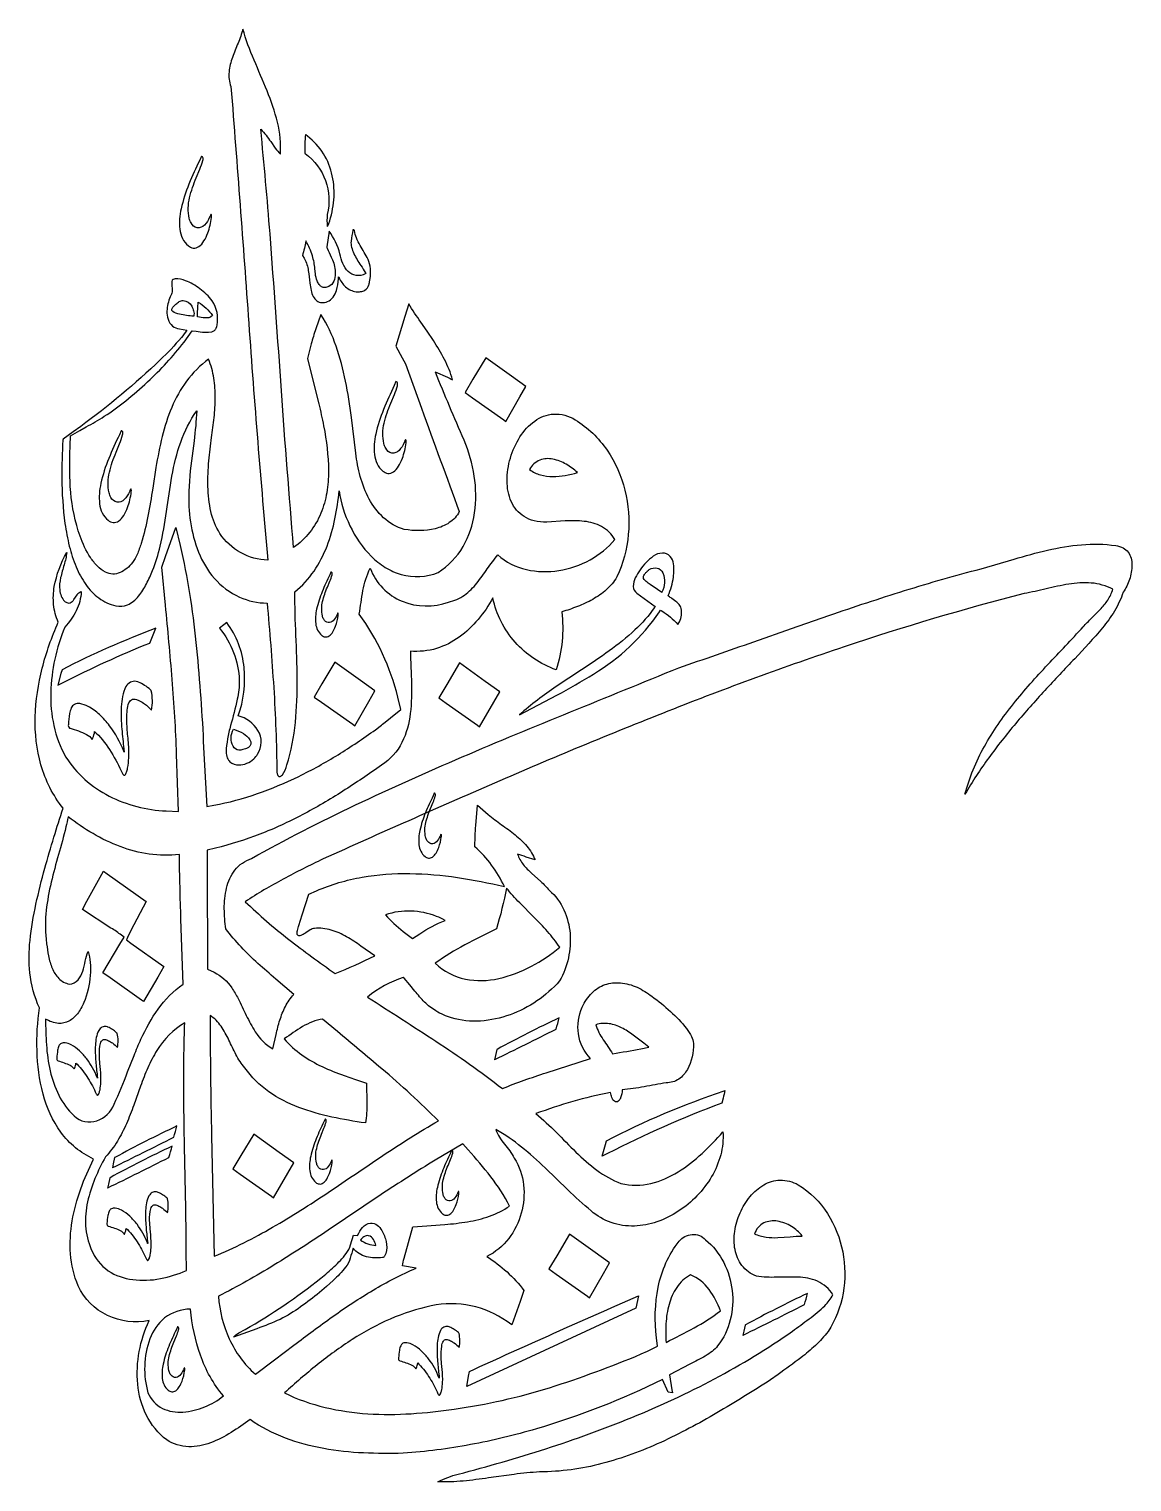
# Model space of a CAD drawing. Extents: x 0.8 to 34, y 0.5 to 27.3.
# Drawn here: x 16.13 to 34.04, y 2.18 to 25.78 of the extents above; entities that cross this region are included whole.
import ezdxf

# ---------------------------------------------------------------- set-up
doc = ezdxf.new("R2010")
doc.units = 0
doc.header["$LTSCALE"] = 100
doc.layers.add('LAYER_1', color=1, linetype='CONTINUOUS')

msp = doc.modelspace()

# ---------------------------------------------------------------- linework, layer by layer
at = {"layer": 'LAYER_1', "color": 7}
for points in [[(16.798262, 19.171233), (16.94962, 19.255782), (17.055377, 19.3146, 0.013282), (17.348041, 19.486505, 0.027913), (17.696945, 19.737392, 0.019766), (18.051764, 20.045841, 0.041367), (18.643745, 20.692358), (18.77351, 20.874127), (18.840886, 20.867968), (18.908123, 20.859463, 0.045721), (19.043129, 20.85245), (19.093473, 20.859579, 0.118089), (19.138905, 20.881017, 0.116057), (19.166267, 20.920615, 0.049381), (19.179577, 20.967356, 0.197686), (19.102102, 21.360686, 0.076286), (18.89917, 21.556364, 0.076273), (18.667073, 21.68918, 0.10576), (18.502318, 21.718932, 0.123142), (18.466926, 21.707865, 0.216049), (18.44623, 21.678315, 0.078505), (18.447431, 21.594498, -0.049666), (18.453421, 21.510458, -0.068909), (18.440236, 21.467754), (18.420997, 21.427095, 0.096594), (18.365483, 21.195185, 0.085213), (18.383925, 21.062171, 0.142227), (18.456888, 20.951411, 0.105567), (18.569814, 20.906359), (18.690707, 20.88349, -0.031183), (18.601042, 20.766222, -0.025621), (18.256154, 20.401696, -0.033521), (16.96602, 19.323486), (16.841288, 19.23423), (16.678191, 19.115982), (16.677253, 19.101703, 0.018621), (16.659119, 18.484171, 0.032441), (16.710565, 17.744753, 0.026164), (16.780979, 17.379015, 0.037729), (16.891108, 17.04242, 0.055641), (17.048391, 16.754838, 0.079428), (17.260268, 16.536142, 0.105778), (17.536634, 16.410319, 0.152239), (17.723597, 16.423819, 0.130291), (17.906397, 16.567902, 0.047552), (18.033168, 16.764042, 0.02869), (18.133343, 16.984953, 0.03314), (18.255532, 17.376536, 0.021879), (18.359118, 17.942719, -0.008568), (18.447947, 18.512938, -0.039906), (18.589298, 19.06455, -0.070017), (18.850449, 19.57491, -0.019473), (18.805764, 19.088717), (18.78478, 18.925565, 0.023945), (18.721307, 18.271881, 0.04492), (18.748819, 17.770782, 0.059402), (18.879393, 17.279641, 0.084123), (19.136568, 16.854623, 0.107073), (19.543883, 16.551894, 0.108974), (19.993574, 16.454115, -0.006286), (20.099903, 15.082917, -0.013516), (20.152107, 13.70488, 0.082535), (20.168191, 13.655627, 0.084889), (20.178449, 13.642861, 0.121788), (20.189826, 13.636981, 0.19856), (20.214863, 13.64281, 0.078284), (20.241154, 13.666982, 0.107351), (20.315898, 13.824443, 0.047724), (20.452352, 14.516319, 0.028089), (20.482375, 15.220811, 0.008423), (20.460968, 15.929889, -0.010934), (20.44313, 16.635524, 0.073137), (20.75492, 16.974181, 0.057574), (20.966045, 17.378567, 0.04149), (21.095314, 17.821625, 0.028735), (21.161534, 18.276296, 0.074318), (21.338616, 17.709467, 0.084568), (21.684489, 17.213706, 0.056962), (21.911974, 17.032729, 0.070454), (22.171157, 16.917821, 0.161589), (22.770625, 16.950621, 0.119429), (23.175798, 17.371894, 0.096516), (23.361793, 17.917622, 0.073306), (23.357439, 18.517176, 0.064267), (23.191564, 19.099924, -0.006432), (22.726085, 20.203051), (22.724131, 20.211049), (22.92289, 20.122237, -0.021322), (23.005131, 20.080541, 0.048685), (22.874022, 20.409556, 0.02719), (22.692666, 20.718499), (22.59202, 20.868267), (22.489462, 21.016404, -0.013141), (22.292809, 21.312305), (22.231237, 21.109649), (22.083617, 20.628116), (22.187999, 20.434429), (22.240792, 20.336468), (22.500852, 19.617683, 0.001723), (23.11413, 17.940897, -0.128507), (22.952212, 17.759461, -0.088404), (22.723698, 17.661482, -0.100618), (22.220259, 17.650719, -0.113313), (21.883061, 17.840368, -0.085367), (21.650376, 18.143066, -0.056773), (21.506415, 18.509148, -0.040052), (21.435388, 18.888947), (21.361536, 19.469914, 0.016776), (21.266478, 20.058047, 0.035107), (21.11399, 20.624414, 0.056411), (20.867849, 21.140087), (20.785102, 20.904544, 0.021723), (20.709907, 20.664412), (20.647978, 20.422654), (20.747332, 20.029195), (20.831809, 19.689589, -0.010943), (20.910226, 19.331438, -0.047974), (20.989633, 18.599616, -0.041614), (20.960998, 18.246002, -0.055934), (20.867054, 17.913956, -0.140705), (20.423994, 17.354685, -0.004065), (20.226086, 19.902052, 0.001741), (20.039986, 22.450721, 0.005032), (19.88966, 24.1474, -0.050988), (20.051257, 23.946581), (20.126345, 23.841552, 0.034413), (20.210526, 23.743718, 0.075452), (20.161421, 24.262822, 0.037513), (19.99309, 24.770508, 0.003315), (19.780503, 25.272681, -0.030534), (19.598634, 25.775245, -0.037491), (19.521133, 25.545259, 0.011117), (19.429987, 25.314292, 0.062493), (19.374851, 25.080818, 0.113818), (19.40538, 24.84331, -0.002065), (19.694756, 20.996755, 0.004798), (20.005043, 17.153002, -0.127385), (19.562432, 17.273075, -0.11879), (19.225896, 17.584368, -0.088621), (19.080585, 17.938969, -0.050472), (19.032605, 18.348475, -0.027774), (19.047588, 18.765344, -0.01234), (19.091166, 19.142032, 0.008086), (19.131806, 19.466724, 0.024556), (19.15101, 19.78833, 0.04195), (19.127761, 20.104879, 0.057088), (19.041045, 20.4144, 0.074099), (18.684306, 20.05665, 0.059548), (18.444607, 19.630636, 0.038624), (18.289738, 19.156786, 0.019166), (18.187493, 18.655523), (18.134886, 18.317456, -0.010036), (18.056416, 17.865457, -0.026068), (17.948289, 17.422728, -0.029116), (17.881919, 17.24334, -0.059745), (17.806713, 17.112472, -0.125161), (17.604719, 16.94804, -0.233985), (17.368686, 16.956323, -0.072208), (17.236423, 17.054942, -0.051213), (17.124201, 17.192405, -0.061091), (16.955034, 17.542349, -0.060887), (16.803887, 18.251717, -0.019201), (16.788239, 18.634506, -0.008635), (16.793752, 19.012846), (16.798262, 19.171233)], [(20.605488, 23.75925), (20.61132, 23.754381, -0.303494), (20.969851, 22.76332, 0.052735), (20.969778, 22.566815, 0.043359), (20.995236, 22.616182, 0.061402), (21.076143, 23.001623, 0.073647), (21.052145, 23.391208, 0.181611), (20.6472, 24.035403), (20.619841, 24.056131), (20.61558, 24.060302, 0.035184), (20.605488, 23.75925)], [(18.596626, 22.856266, 0.081776), (18.575603, 22.524906, 0.081208), (18.618588, 22.375102, 0.112654), (18.714039, 22.255146, 0.139792), (18.792989, 22.21951, 0.17883), (18.88436, 22.243192, 0.108088), (18.96679, 22.333469, 0.049968), (19.029146, 22.464115, 0.060868), (19.089798, 22.716169), (19.090833, 22.739469, 0.042763), (19.089406, 22.754481, 0.045822), (19.087699, 22.760589, 0.116534), (19.085246, 22.764461, 0.285188), (19.081985, 22.76512, 0.09201), (19.080032, 22.763939, 0.052499), (19.077853, 22.761588, 0.069925), (19.066729, 22.738039), (19.059338, 22.719284, -0.090795), (18.975708, 22.592415, -0.243805), (18.858127, 22.548447, -0.230175), (18.757944, 22.626569, -0.066684), (18.728548, 22.703384, -0.116224), (18.733863, 23.036182, -0.043112), (18.842426, 23.35946), (18.899616, 23.499316, 0.031895), (18.949513, 23.641716, 0.063434), (18.952706, 23.676859, 0.176073), (18.944085, 23.700894, 0.211657), (18.925325, 23.709123), (18.898373, 23.645951, 0.019199), (18.72419, 23.258722, 0.042506), (18.596626, 22.856266)], [(20.998633, 22.494237), (20.960903, 22.239048), (20.96066, 22.237698, 0.040729), (20.966999, 22.218069, 0.011504), (21.035753, 22.072398), (21.056462, 22.026497, -0.110014), (21.09854, 21.803374, -0.096119), (21.074558, 21.680238, -0.191461), (20.99348, 21.593826, -0.101641), (20.929308, 21.577804, -0.136391), (20.878327, 21.590587, -0.104902), (20.83836, 21.627583, -0.05868), (20.807228, 21.684199, -0.061742), (20.776449, 21.800797), (20.768152, 21.881669, 0.061305), (20.728961, 22.091304, 0.067321), (20.61992, 22.333477, -0.052425), (20.56614, 22.098879), (20.595229, 22.052866), (20.60035, 22.044138, -0.085225), (20.661529, 21.85171, -0.006132), (20.686779, 21.650719, 0.018626), (20.70707, 21.531516, 0.07219), (20.743107, 21.431359, 0.107426), (20.800802, 21.362694, 0.139766), (20.878293, 21.332848, 0.119903), (20.973713, 21.349145, 0.141824), (21.065776, 21.423096, 0.079961), (21.118051, 21.530457, 0.05965), (21.150149, 21.718707), (21.152468, 21.75213, -0.07962), (21.161286, 21.740865, 0.111769), (21.268571, 21.589092, 0.155257), (21.438612, 21.509657, 0.061002), (21.511079, 21.51106, 0.097364), (21.581797, 21.533595, 0.184237), (21.645244, 21.619016, 0.037725), (21.658022, 21.672445), (21.66574, 21.725762, 0.055945), (21.671614, 21.883067, 0.088415), (21.632034, 22.034831, 0.01641), (21.504277, 22.261848, -0.02888), (21.443599, 22.383182, -0.066713), (21.40961, 22.501507, 0.211445), (21.403157, 22.513544, 0.219848), (21.387336, 22.515525), (21.38646, 22.511556, 0.024303), (21.356296, 22.332346), (21.355964, 22.329426, 0.086394), (21.364565, 22.233803, 0.04603), (21.401609, 22.1308, 0.039201), (21.514192, 21.93537, -0.031247), (21.588507, 21.818938), (21.594619, 21.804762), (21.585767, 21.800034, -0.159368), (21.440437, 21.773771, -0.158805), (21.309429, 21.837913, -0.109737), (21.222294, 21.970224, -0.028232), (21.1762, 22.124004, 0.09242), (20.999107, 22.495245), (20.998633, 22.494237)], [(18.512863, 21.309895, -0.050853), (18.566929, 21.348342, -0.120774), (18.629947, 21.366473, -0.272489), (18.768227, 21.276027, -0.039219), (18.799581, 21.196817, -0.141682), (18.80129, 21.113143, -0.034255), (18.570414, 21.143105, -0.115682), (18.459848, 21.189723, -0.087581), (18.446627, 21.204942, -0.230134), (18.444517, 21.224108, -0.090999), (18.473362, 21.270944, -0.030398), (18.512863, 21.309895)], [(18.861018, 21.101772, -0.018992), (18.875387, 21.342739, -0.08706), (19.108579, 21.122517), (19.080693, 21.100256, -0.12582), (19.048106, 21.086827, -0.069767), (18.954076, 21.086134), (18.861018, 21.101772)], [(21.75724, 19.197204, 0.081776), (21.736217, 18.865844, 0.081208), (21.779202, 18.716039, 0.112654), (21.874653, 18.596084, 0.139792), (21.953603, 18.560448, 0.17883), (22.044975, 18.58413, 0.108088), (22.127405, 18.674407, 0.049968), (22.189761, 18.805053, 0.060868), (22.250413, 19.057107), (22.251447, 19.080407, 0.042763), (22.250021, 19.095419, 0.045822), (22.248313, 19.101526, 0.116534), (22.245861, 19.105399, 0.285188), (22.242599, 19.106057, 0.09201), (22.240646, 19.104876, 0.052499), (22.238468, 19.102525, 0.069925), (22.227343, 19.078976), (22.219952, 19.060222, -0.090795), (22.136322, 18.933352, -0.243805), (22.018742, 18.889385, -0.230175), (21.918559, 18.967506, -0.066684), (21.889162, 19.044322, -0.116224), (21.894477, 19.377119, -0.043112), (22.00304, 19.700398), (22.06023, 19.840254, 0.031895), (22.110128, 19.982653, 0.063434), (22.11332, 20.017797, 0.176073), (22.104699, 20.041832, 0.211657), (22.085939, 20.05006), (22.058988, 19.986888, 0.019199), (21.884805, 19.59966, 0.042506), (21.75724, 19.197204)], [(24.534068, 17.766418, -0.065378), (24.32944, 17.78949, -0.077131), (24.16688, 17.858052, -0.150652), (23.958593, 18.101911, -0.102487), (23.890469, 18.438528, -0.073867), (23.943774, 18.808437, -0.07159), (24.099771, 19.15217, -0.094537), (24.339723, 19.41026, -0.14087), (24.644895, 19.523242, -0.150185), (24.996549, 19.431647, -0.104741), (25.51388, 18.936029, -0.089706), (25.803765, 18.284706, -0.083007), (25.859331, 17.568349, -0.089016), (25.673705, 16.877629, -0.074092), (25.501455, 16.67048, -0.054501), (25.281492, 16.513787, -0.036072), (25.033729, 16.397416, -0.021448), (24.778077, 16.311232), (24.778077, 16.311232, -0.109346), (24.687975, 15.36859), (24.687975, 15.36859, -0.125665), (24.020435, 15.81859, -0.132331), (23.660551, 16.536995, -0.04642), (23.419381, 16.188172, -0.06146), (23.113321, 15.901483, -0.082378), (22.74553, 15.716563, -0.096986), (22.319168, 15.673045, 0.00306), (22.333083, 15.304499), (22.337317, 15.176308, -0.037496), (22.318803, 14.662041, -0.08725), (22.18341, 14.190746, -0.134058), (21.85092, 13.822924, -0.013663), (21.223194, 13.398218, -0.020542), (20.565058, 13.015595, -0.028027), (19.875286, 12.699526, -0.035852), (19.152653, 12.474478), (19.016983, 12.443035), (19.017925, 12.172815), (19.023729, 10.509126), (19.131929, 10.45823, -0.13356), (19.419679, 10.204371, -0.032042), (19.521484, 10.034137, -0.006704), (19.655061, 9.757266, 0.032172), (19.801368, 9.489362, 0.122025), (20.085639, 9.213744), (20.139008, 9.447656, -0.019637), (20.20019, 9.680392, -0.043716), (20.28916, 9.901033, -0.066265), (20.425896, 10.098663), (20.134225, 10.348342, -0.008118), (19.844283, 10.602293, -0.018858), (19.569299, 10.870631, -0.029807), (19.322502, 11.163472, -0.035443), (19.297978, 11.489263, -0.059953), (19.335078, 11.825784, -0.106226), (19.470074, 12.116755, -0.147562), (19.739236, 12.305898, -0.015825), (21.42989, 13.175431, -0.010134), (23.162554, 13.955621, -0.004422), (24.918504, 14.685604, 0.001273), (26.679015, 15.404516, 0.003599), (27.899347, 15.826364), (28.508473, 16.040561), (29.118409, 16.252471, -0.007356), (30.345216, 16.656018, -0.012803), (31.588785, 17.010184), (32.124334, 17.167702, -0.015678), (32.668245, 17.313089, -0.035533), (33.218881, 17.401545, -0.055766), (33.774601, 17.388267, -0.093363), (33.896125, 17.350033, -0.107388), (33.977277, 17.279581, -0.157511), (34.038444, 17.074021, -0.08301), (33.998057, 16.835576, -0.070662), (33.89607, 16.628235, -0.056217), (33.753937, 16.32233, -0.036284), (33.559472, 16.0507, -0.015112), (33.336517, 15.798483), (33.108917, 15.550817, 0.004026), (32.62274, 15.032771, 0.010968), (32.15208, 14.500151, 0.018061), (31.714304, 13.942688, 0.025195), (31.326782, 13.350114, -0.063784), (31.642686, 14.125848, -0.041517), (32.114379, 14.817581, -0.019198), (32.672371, 15.454747, 0.001769), (33.247174, 16.066779, -0.020316), (33.383415, 16.2084), (33.454285, 16.277921), (33.523386, 16.348821, 0.043811), (33.645466, 16.501479, 0.075417), (33.728032, 16.679809, 0.099746), (33.37658, 16.778862, 0.059704), (33.01209, 16.761011, 0.019349), (32.645022, 16.684801, -0.017782), (32.285837, 16.608782, 0.017888), (29.364348, 15.742957, 0.013105), (26.50301, 14.698077, 0.008319), (23.687079, 13.530818, 0.003578), (20.901812, 12.297853, 0.011806), (20.256068, 11.971836, 0.022587), (19.637221, 11.604284, 0.026339), (20.344435, 10.992458, 0.013566), (21.098933, 10.438226, 0.019325), (21.740161, 10.723864), (21.517831, 10.883873, 0.026549), (21.284007, 11.035677, 0.059312), (21.033633, 11.143299, 0.091543), (20.761654, 11.170757, 0.108793), (20.694055, 11.145736), (20.620688, 11.098853, -0.035394), (20.562574, 11.065711, -0.074321), (20.522009, 11.052536, -0.168322), (20.496495, 11.056235, -0.188229), (20.483532, 11.073715, -0.086035), (20.48062, 11.101884, -0.038016), (20.485261, 11.137647, -0.024794), (20.507201, 11.219587), (20.5606, 11.391787), (20.669497, 11.726714), (20.795266, 11.781376, -0.059209), (21.538601, 12.002067, -0.046266), (22.309514, 12.061574, -0.033487), (23.086211, 11.997806, -0.022687), (23.8469, 11.848675, 0.043515), (23.639737, 12.197501, 0.061829), (23.364902, 12.49529), (23.371524, 12.667242, -0.013216), (23.380627, 12.839846), (23.409032, 13.170598), (23.583959, 13.021393, 0.019409), (23.800462, 12.854814, -0.013191), (24.019539, 12.690479, -0.04867), (24.210801, 12.506707, -0.085759), (24.343855, 12.281819), (24.201525, 12.329089, 0.015066), (24.058913, 12.374643, 0.078674), (24.154278, 12.208032, 0.03891), (24.288981, 12.064984), (24.43794, 11.930669, -0.033172), (24.576076, 11.790254, -0.104262), (24.812959, 11.470629, -0.087092), (24.912556, 11.087937, -0.151675), (24.742594, 10.31828, -0.127007), (23.937805, 9.76871, -0.071326), (23.458691, 9.666055, -0.091136), (22.988044, 9.718522, -0.061946), (22.733981, 9.829998, -0.059662), (22.550706, 9.974824, -0.024934), (22.393182, 10.152064), (22.310002, 10.252546), (22.216371, 10.360781), (22.205023, 10.373405), (22.205023, 10.373405, 0.090871), (21.62256, 10.056277, -0.002574), (22.735309, 9.338029, -0.019781), (23.8137, 8.571691, -0.014146), (24.526471, 8.826851), (25.246705, 9.058252, -0.164547), (25.048704, 9.457239, -0.141188), (25.111061, 9.889375, -0.093194), (25.270927, 10.125799, -0.112203), (25.481355, 10.257657, -0.105148), (25.729707, 10.286559, -0.081675), (26.003346, 10.214114, -0.047706), (26.242265, 10.067665, -0.028522), (26.543551, 9.822778, -0.044897), (26.80299, 9.545601, -0.048657), (26.884452, 9.415574, -0.103149), (26.916372, 9.302279, -0.132485), (26.818098, 8.878457, -0.114866), (26.679739, 8.724319, -0.149094), (26.475812, 8.662174, 0.008632), (26.117774, 8.599714, -0.025718), (25.757788, 8.549513, -0.097597), (25.734711, 8.419148, -0.075868), (25.710257, 8.377838, -0.123972), (25.680905, 8.355554, -0.178985), (25.649442, 8.354628, -0.139516), (25.618652, 8.377393, -0.079044), (25.591321, 8.42618, -0.047687), (25.570234, 8.503322, 0.026047), (24.956933, 8.359395, 0.017182), (24.357984, 8.163003, -0.027366), (24.689137, 7.859198, 0.003756), (25.008494, 7.537482, 0.035187), (25.348047, 7.244552, 0.066683), (25.739792, 7.027105, 0.111772), (26.226296, 7.029384, 0.08172), (26.667166, 7.215045, 0.048912), (27.058187, 7.516434, 0.025925), (27.39514, 7.865898, -0.082939), (27.359633, 7.493046, -0.068452), (27.211767, 7.140314, -0.115129), (26.671023, 6.576525, -0.062069), (26.324182, 6.406124, -0.074492), (25.957051, 6.337156, -0.19144), (25.253992, 6.584835, -0.01906), (24.875549, 6.92581), (24.508025, 7.281552, 0.021316), (24.126672, 7.619023, 0.041693), (23.706743, 7.90518, 0.063284), (23.766262, 7.779909, 0.027234), (23.847486, 7.667492), (23.933296, 7.557427, -0.044918), (24.006573, 7.439211, -0.111634), (24.157537, 7.004893, -0.096847), (24.121323, 6.546, -0.097744), (23.916312, 6.134212, -0.113515), (23.560882, 5.841211), (23.560882, 5.841211, -0.09502), (24.164966, 5.287797), (24.101971, 5.109342), (23.968252, 4.730539), (23.891472, 4.785801, 0.210435), (22.659108, 5.040689, 0.051685), (21.992587, 4.825848, 0.039054), (21.376753, 4.494418, 0.026557), (20.805888, 4.082925, 0.015313), (20.27427, 3.627896, 0.054474), (20.936071, 3.391618, 0.043036), (21.628927, 3.288747, 0.031651), (22.33395, 3.289854, 0.021794), (23.032249, 3.365511, 0.042213), (24.578817, 3.712413, 0.023477), (26.068643, 4.259241), (26.169069, 4.307805), (26.334533, 4.388534), (26.318038, 4.522765, -0.08154), (26.345055, 5.345986, -0.053771), (26.47013, 5.737637, -0.064335), (26.683958, 6.089846, -0.190933), (26.894155, 6.201348, -0.239164), (27.112098, 6.115445, -0.104559), (27.408391, 5.74623, -0.089823), (27.545497, 5.289141, -0.090301), (27.51547, 4.814291, -0.106063), (27.31036, 4.391793, -0.064213), (27.220549, 4.301306, -0.036246), (27.108479, 4.226264, -0.00919), (26.85989, 4.096297), (26.529058, 3.920291), (26.565688, 3.677579), (26.575861, 3.628276), (26.505973, 3.638223), (26.41625, 3.842947, -0.040814), (24.365744, 3.043915, -0.02554), (23.295845, 2.786893, -0.029196), (22.203847, 2.648248, -0.020155), (21.557635, 2.651979, -0.032318), (20.911601, 2.72338, -0.046466), (20.289993, 2.893461, -0.060637), (19.717059, 3.193229, -0.015622), (19.410112, 2.986312, -0.049405), (19.073589, 2.817045, -0.09705), (18.720303, 2.753468, -0.133451), (18.363067, 2.863619, -0.114159), (18.031368, 3.269164, -0.090856), (17.891871, 3.769053, -0.070555), (17.916658, 4.30052, -0.06455), (18.077808, 4.8008, -0.162157), (17.401904, 4.885, -0.178875), (16.925117, 5.365296, -0.080501), (16.800859, 5.886218, -0.061425), (16.82803, 6.419045, -0.043573), (16.966283, 6.940039, -0.030847), (17.175273, 7.425462, -0.128177), (16.644449, 7.860767, -0.092334), (16.355535, 8.481343, -0.058584), (16.2564, 9.187281, -0.041535), (16.294913, 9.878673, -0.07511), (16.138969, 10.450049, -0.053975), (16.143304, 10.975639, -0.026906), (16.239526, 11.564937, -0.01451), (16.383322, 12.147299, -0.00641), (16.530381, 12.652078, -0.006164), (16.678874, 13.120877, -0.097181), (16.320631, 13.827218, -0.076367), (16.227525, 14.604858, -0.055502), (16.340963, 15.396468, -0.042827), (16.602348, 16.144718, -0.085651), (16.525709, 16.427951, -0.065826), (16.537394, 16.721473, -0.084728), (16.739085, 17.27447, -0.045369), (16.696527, 17.074551, 0.015324), (16.640128, 16.866637, 0.082213), (16.624337, 16.664519, 0.154305), (16.703602, 16.481993, 0.092605), (16.754802, 16.456703, 0.14259), (16.795195, 16.457505, 0.111944), (16.827693, 16.477803, 0.051332), (16.855205, 16.510999), (16.906909, 16.589703, -0.175748), (16.973589, 16.640844, -0.108639), (16.892794, 16.329149, -0.06777), (16.708544, 16.062978, 0.090562), (16.478665, 15.003002, 0.060373), (16.529322, 14.463926, 0.073602), (16.721154, 13.957378, 0.071247), (17.032469, 13.590297, 0.062707), (17.427616, 13.320324, 0.108203), (18.354779, 13.077978), (18.556104, 13.069429), (18.523844, 14.00206, 0.01134), (18.45145, 15.212699, 0.003994), (18.341997, 16.420537), (18.282537, 17.038518), (18.343284, 17.209755), (18.510303, 17.680559), (18.579451, 17.38967, -0.018506), (18.733173, 16.609533, -0.013412), (18.837837, 15.814053, -0.012648), (18.95726, 14.207561), (19.015586, 13.147455), (19.129788, 13.169268, 0.036101), (19.835062, 13.35885, 0.030178), (20.507093, 13.639263, 0.02422), (21.146149, 13.991709, 0.018691), (21.752502, 14.397388), (21.831086, 14.45465, -0.031555), (21.908749, 14.521125), (21.995543, 14.588464), (22.16442, 14.725604), (22.115579, 14.925404, 0.096358), (21.489625, 16.274985, -0.006869), (21.54925, 16.65571, -0.077317), (21.668752, 17.01785, 0.208541), (22.186019, 16.482414, 0.185772), (22.939042, 16.470906, 0.109275), (23.200024, 16.584079, 0.066759), (23.399974, 16.778047, 0.019007), (23.569415, 17.009689, -0.025139), (23.738869, 17.235882, 0.124394), (24.20406, 16.998051, 0.097918), (24.730887, 16.982907, 0.085425), (25.237304, 17.156901, 0.095082), (25.641265, 17.486481, 0.136599), (25.423891, 17.696666, 0.094022), (25.142649, 17.780991, 0.043049), (24.833915, 17.788044), (24.534068, 17.766418), (24.534068, 17.766418)], [(17.293863, 18.398454, 0.081776), (17.27284, 18.067094, 0.081208), (17.315826, 17.917289, 0.112654), (17.411276, 17.797334, 0.139792), (17.490227, 17.761698, 0.17883), (17.581598, 17.78538, 0.108088), (17.664028, 17.875657, 0.049968), (17.726384, 18.006303, 0.060868), (17.787036, 18.258357), (17.788071, 18.281657, 0.042763), (17.786644, 18.296669, 0.045822), (17.784937, 18.302777, 0.116534), (17.782484, 18.306649, 0.285188), (17.779223, 18.307308, 0.09201), (17.77727, 18.306126, 0.052499), (17.775091, 18.303775, 0.069925), (17.763967, 18.280226), (17.756575, 18.261472, -0.090795), (17.672945, 18.134602, -0.243805), (17.555365, 18.090635, -0.230175), (17.455182, 18.168756, -0.066684), (17.425785, 18.245572, -0.116224), (17.431101, 18.578369, -0.043112), (17.539663, 18.901648), (17.596854, 19.041504, 0.031895), (17.646751, 19.183903, 0.063434), (17.649944, 19.219047, 0.176073), (17.641323, 19.243082, 0.211657), (17.622563, 19.25131), (17.595611, 19.188138, 0.019199), (17.421428, 18.80091, 0.042506), (17.293863, 18.398454)], [(24.255209, 18.621937), (24.255209, 18.621937, 0.095696), (24.432406, 18.53524, 0.066138), (24.63372, 18.508455, 0.077577), (25.031718, 18.573466, 0.062922), (24.850011, 18.708645, 0.081397), (24.634291, 18.790759, 0.141351), (24.423157, 18.776344, 0.177638), (24.255209, 18.621937), (24.255209, 18.621937)], [(26.380463, 16.340185), (26.404432, 16.325431, -0.080322), (26.662141, 16.105565), (26.664179, 16.103515), (26.688273, 16.14828, 0.176699), (26.717763, 16.368142, 0.11941), (26.686344, 16.429282, 0.055189), (26.631069, 16.481395), (26.567651, 16.526624, -0.0221), (26.511803, 16.567111), (26.504875, 16.572937), (26.503934, 16.575309, 0.080288), (26.592259, 16.876089), (26.600053, 16.961883, 0.055924), (26.592493, 17.092553, 0.134976), (26.539738, 17.212344, 0.221536), (26.411946, 17.2655, 0.153145), (26.264607, 17.213878, 0.050966), (26.148463, 17.110965, 0.078092), (25.973227, 16.864188, 0.116983), (25.940273, 16.725394, 0.235804), (25.999866, 16.613494), (26.293037, 16.398718), (26.287898, 16.389475), (26.283036, 16.381976, -0.059996), (25.965957, 16.017093, -0.029463), (25.549446, 15.677939, -0.012016), (25.101275, 15.369541), (24.689213, 15.096925, 0.034165), (24.092874, 14.639477), (24.698098, 14.957544, 0.019959), (25.294289, 15.301724, 0.108018), (26.364853, 16.310105), (26.380463, 16.340185)], [(26.198984, 16.998618, -0.175839), (26.325629, 17.022361, -0.274093), (26.421241, 16.942085, -0.212227), (26.404258, 16.628369), (26.403856, 16.627344), (26.333251, 16.673006), (26.214364, 16.754309, -0.022145), (26.149776, 16.805509, -0.070951), (26.108513, 16.85052, -0.140289), (26.103672, 16.869804, -0.085592), (26.108277, 16.891747, -0.075519), (26.136162, 16.937852, -0.036289), (26.17284, 16.977315, -0.045233), (26.198984, 16.998618)], [(20.797793, 16.354065, 0.081776), (20.78292, 16.119645, 0.198906), (20.880857, 15.928805, 0.139792), (20.93671, 15.903594, 0.17883), (21.00135, 15.920348, 0.108088), (21.059665, 15.984214, 0.049968), (21.103779, 16.076639, 0.060868), (21.146687, 16.254954), (21.147419, 16.271438, 0.042763), (21.146409, 16.282058, 0.045822), (21.145202, 16.286379, 0.116534), (21.143466, 16.289118, 0.285188), (21.141159, 16.289584, 0.09201), (21.139778, 16.288748, 0.052499), (21.138236, 16.287085, 0.069925), (21.130366, 16.270426), (21.125137, 16.257158, -0.090795), (21.065974, 16.167404, -0.243805), (20.982792, 16.136299, -0.230175), (20.911918, 16.191566, -0.066684), (20.891121, 16.245909, -0.116224), (20.894881, 16.481346, -0.043112), (20.971684, 16.710048), (21.012143, 16.808989, 0.031895), (21.047443, 16.909729, 0.063434), (21.049701, 16.934591, 0.176073), (21.043602, 16.951595, 0.211657), (21.03033, 16.957416), (21.011264, 16.912725, 0.019199), (20.888038, 16.638781, 0.042506), (20.797793, 16.354065)], [(18.085977, 15.805279), (18.188512, 16.043785, 0.030288), (16.662345, 15.371417), (16.645179, 15.309667), (16.592919, 15.121673), (16.679002, 15.162174, -0.022245), (18.085977, 15.805279)], [(19.33761, 16.136959), (19.29099, 16.101799), (19.217563, 16.046421), (19.21799, 16.045635, -0.16505), (19.541685, 15.200204, -0.0542), (19.50893, 14.892631, -0.012994), (19.399217, 14.464088, 0.018754), (19.350705, 14.24995, 0.037102), (19.326747, 14.036074, 0.092058), (19.345138, 13.940376, 0.111808), (19.390321, 13.874844, 0.186356), (19.532496, 13.824677, 0.186302), (19.776803, 13.923582, 0.085547), (19.836245, 14.00205, 0.292547), (19.844688, 14.38643, 0.190363), (19.523423, 14.622687, 0.112345), (19.619321, 15.405743, 0.136364), (19.33761, 16.136959)], [(17.667306, 14.086369), (17.672426, 14.034853), (17.670075, 14.034438), (17.665158, 14.047586, 0.069104), (17.434655, 14.460278, 0.044867), (17.271177, 14.641698, 0.06559), (17.085107, 14.774824, 0.090666), (16.951038, 14.820335, 0.143163), (16.863245, 14.808165, 0.170358), (16.812586, 14.750414, 0.062052), (16.784788, 14.658234, 0.022551), (16.764797, 14.481876, 0.092429), (16.766256, 14.450385, 0.174259), (16.783892, 14.424261), (16.79299, 14.420611, -0.042129), (17.06218, 14.320814, -0.134805), (17.149901, 14.238287), (17.15223, 14.238272, 0.076775), (17.18725, 14.340161), (17.191287, 14.370293), (17.218738, 14.34339, -0.056981), (17.460351, 14.03133, -0.036619), (17.642734, 13.68625, 0.112868), (17.658087, 13.662774, 0.138217), (17.669532, 13.657437, 0.133497), (17.68447, 13.659534, 0.075835), (17.709999, 13.708511, 0.038585), (17.727966, 13.775174, 0.036605), (17.745592, 13.938763, 0.033458), (17.738263, 14.227464, -0.015032), (17.715765, 14.486676, -0.048296), (17.7263, 14.74636, -0.114295), (17.763088, 14.857785, -0.249898), (17.82761, 14.893399, -0.080586), (17.871796, 14.886121, -0.038485), (17.920208, 14.866391, -0.037458), (18.003776, 14.816487, -0.056245), (18.115761, 14.716471, 0.107827), (18.111712, 15.027193), (18.109629, 15.033966), (18.096858, 15.046274, 0.062278), (18.003641, 15.117715, 0.040968), (17.904056, 15.171124), (17.892161, 15.175322, 0.157654), (17.795181, 15.176627, 0.151532), (17.715922, 15.119998), (17.700098, 15.096945, 0.083666), (17.645204, 14.937042, 0.03411), (17.625259, 14.76844, 0.031516), (17.633954, 14.406057, 0.011271), (17.667306, 14.086369)], [(19.600648, 14.074575, -0.083882), (19.533561, 14.065386, -0.265014), (19.439947, 14.128151, -0.139354), (19.407084, 14.264092, -0.111152), (19.444728, 14.404972, -0.078757), (19.609418, 14.333624, -0.112433), (19.711594, 14.23542, -0.110249), (19.729258, 14.18532, -0.160662), (19.719316, 14.139393, -0.132991), (19.677777, 14.101268, -0.076691), (19.600648, 14.074575)], [(22.474392, 12.762973, 0.081776), (22.459519, 12.528553, 0.198906), (22.557455, 12.337712, 0.139792), (22.613308, 12.312502, 0.17883), (22.677949, 12.329255, 0.108088), (22.736264, 12.393122, 0.049968), (22.780377, 12.485547, 0.060868), (22.823285, 12.663862), (22.824017, 12.680345, 0.042763), (22.823008, 12.690965, 0.045822), (22.8218, 12.695286, 0.116534), (22.820065, 12.698026, 0.285188), (22.817758, 12.698492, 0.09201), (22.816376, 12.697656, 0.052499), (22.814835, 12.695993, 0.069925), (22.806965, 12.679333), (22.801736, 12.666065, -0.090795), (22.742572, 12.576312, -0.243805), (22.65939, 12.545207, -0.230175), (22.588516, 12.600474, -0.066684), (22.567719, 12.654817, -0.116224), (22.57148, 12.890254, -0.043112), (22.648282, 13.118956), (22.688741, 13.217897, 0.031895), (22.724041, 13.318637, 0.063434), (22.726299, 13.343499, 0.176073), (22.720201, 13.360503, 0.211657), (22.706929, 13.366324), (22.687862, 13.321633, 0.019199), (22.564637, 13.047689, 0.042506), (22.474392, 12.762973)], [(16.762022, 12.98267), (16.762022, 12.98267, -0.008804), (16.725484, 12.817656, -0.009754), (16.605879, 12.370025, 0.010678), (16.486441, 11.919477, 0.031489), (16.405727, 11.463162, 0.051959), (16.402294, 10.99823), (16.412134, 10.918318, 0.01886), (16.443443, 10.722637, 0.048529), (16.502878, 10.523414, 0.096933), (16.609277, 10.35836, 0.147725), (16.781475, 10.265184, 0.183494), (16.924846, 10.336476, 0.107207), (16.998491, 10.474752, 0.021489), (17.040106, 10.640592, -0.050818), (17.087388, 10.794577, -0.058997), (17.120073, 10.619065, -0.039516), (17.119143, 10.406264, -0.078722), (17.015614, 9.965421, -0.064366), (16.912603, 9.785694, -0.10473), (16.775151, 9.665304, -0.143136), (16.603053, 9.628408, -0.117351), (16.396103, 9.699163, 0.018588), (16.409083, 9.279034, 0.037777), (16.46958, 8.856973, 0.061764), (16.60907, 8.462416, 0.085749), (16.859031, 8.124794, 0.281637), (17.228411, 8.047922, 0.218262), (17.508686, 8.315011, 0.018049), (17.727195, 8.840301), (17.831984, 9.107574, -0.011812), (17.944398, 9.370431, -0.049991), (18.223902, 9.860395, -0.081899), (18.629314, 10.265184), (18.593919, 11.318409, -0.005331), (18.56855, 12.371922, -0.06632), (18.077412, 12.376795, -0.054593), (17.607285, 12.498258, -0.042324), (17.166158, 12.709239, -0.032524), (16.762022, 12.98267), (16.762022, 12.98267)], [(17.334832, 12.100132), (17.395971, 12.056818), (18.029905, 11.607708), (17.780791, 11.138892, 0.036202), (17.709989, 10.983962), (17.780148, 10.932596), (18.313668, 10.54964), (18.215861, 10.37959), (17.987366, 9.982325), (17.951961, 10.00733), (17.443471, 10.366464), (17.324531, 10.450469), (17.600762, 10.912333), (17.670852, 11.029525), (17.629777, 11.059977, 0.016391), (17.457557, 11.176708), (16.993112, 11.475823), (17.067031, 11.610871), (17.334832, 12.100132)], [(23.880546, 11.826563), (23.880546, 11.826563, -0.026222), (23.71707, 11.162329, 0.009164), (23.204001, 10.901951, 0.034099), (22.724434, 10.6055, 0.140868), (23.213339, 10.347378, 0.105135), (23.755374, 10.356994, 0.068264), (24.286953, 10.555604, 0.053446), (24.744494, 10.864465, 0.035102), (24.546729, 11.12053, 0.015587), (24.324139, 11.355088), (24.09574, 11.584858, -0.023529), (23.880546, 11.826563), (23.880546, 11.826563)], [(22.351924, 11.007656), (22.471156, 11.084833, -0.048896), (22.883069, 11.300785), (22.883069, 11.300785, 0.034972), (22.743937, 11.365182, 0.176417), (21.914106, 11.391864, 0.050706), (22.20356, 11.120887), (22.351924, 11.007656)], [(19.066264, 9.758344), (19.066264, 9.758344, 0.004813), (19.09084, 7.801781), (19.132288, 5.845836, 0.03366), (20.082632, 6.31683, 0.016547), (20.984991, 6.883263, -0.000265), (21.87174, 7.480859, -0.017084), (22.775251, 8.045339, 0.021394), (21.854712, 8.891759, 0.002522), (21.13468, 9.494995), (20.894969, 9.695742, 0.064731), (20.727691, 9.653775, 0.040338), (20.568296, 9.575751, 0.021148), (20.271988, 9.375255, 0.061685), (20.557257, 9.117068, 0.043762), (20.888077, 8.926166, 0.024975), (21.245248, 8.780873), (21.427715, 8.718557), (21.609571, 8.659515), (21.614568, 8.334565, -0.041698), (21.590055, 8.010998, -0.017046), (21.046056, 8.107215, -0.037501), (20.508093, 8.263614, -0.062876), (20.021477, 8.518182, -0.087893), (19.63152, 8.908906, -0.061217), (19.48733, 9.122207, -0.009646), (19.372652, 9.357124, 0.041283), (19.246094, 9.580292, 0.094803), (19.066264, 9.758344), (19.066264, 9.758344)], [(23.725004, 9.204617), (23.702692, 9.104196), (23.688182, 9.038888), (23.693294, 9.04144, 0.003135), (24.685103, 9.535527, 0.018058), (24.736891, 9.718869, 0.013863), (23.728744, 9.206541), (23.725004, 9.204617)], [(17.234907, 8.777109), (17.238642, 8.739526), (17.236927, 8.739224), (17.23334, 8.748815, 0.069104), (17.065184, 9.049881, 0.044867), (16.945924, 9.18223, 0.06559), (16.810183, 9.279348, 0.090666), (16.712377, 9.312548, 0.143163), (16.648331, 9.30367, 0.170358), (16.611374, 9.26154, 0.062052), (16.591095, 9.194293, 0.022551), (16.576512, 9.065637, 0.092429), (16.577576, 9.042664, 0.174259), (16.590442, 9.023606), (16.597079, 9.020944, -0.042129), (16.793458, 8.94814, -0.134805), (16.857451, 8.887935), (16.859151, 8.887924, 0.076775), (16.884698, 8.962254), (16.887643, 8.984236), (16.907669, 8.964609, -0.056981), (17.083929, 8.736956, -0.036619), (17.216981, 8.485215, 0.112868), (17.228182, 8.468089, 0.138217), (17.236531, 8.464196, 0.133497), (17.247428, 8.465725, 0.075835), (17.266052, 8.501455, 0.038585), (17.27916, 8.550086, 0.036605), (17.292018, 8.669428, 0.033458), (17.286671, 8.88004), (17.277029, 8.974642), (17.270259, 9.069139, -0.048296), (17.277944, 9.258582, -0.114295), (17.304781, 9.339869, -0.249898), (17.351851, 9.36585, -0.080586), (17.384085, 9.36054, -0.038485), (17.419403, 9.346148, -0.037458), (17.480367, 9.309741, -0.056245), (17.562062, 9.236778, 0.107827), (17.559108, 9.463455), (17.557589, 9.468396), (17.548272, 9.477375, 0.062278), (17.480269, 9.529493, 0.040968), (17.40762, 9.568455), (17.398942, 9.571517, 0.157654), (17.328194, 9.57247, 0.151532), (17.270373, 9.531158), (17.258829, 9.51434, 0.083666), (17.218783, 9.397688, 0.03411), (17.204233, 9.27469, 0.031516), (17.210576, 9.010326, 0.011271), (17.234907, 8.777109)], [(17.367767, 7.460632), (17.367767, 7.460632, 0.028428), (17.196817, 7.10743, 0.045187), (17.077535, 6.729071, 0.06779), (17.045979, 6.341053, 0.089702), (17.138205, 5.958877, 0.150588), (17.413133, 5.611496, 0.117967), (17.812319, 5.467207, 0.077204), (18.260214, 5.483197, 0.0629), (18.681271, 5.616655, 0.005018), (18.671884, 6.621912), (18.651793, 7.627288, -0.004405), (18.639946, 8.632594, -0.00912), (18.655293, 9.637638, 0.121723), (18.202748, 9.187224, 0.0357), (18.055755, 8.907509, 0.017347), (17.936755, 8.608014), (17.827102, 8.30116, -0.016536), (17.70815, 7.999365, -0.03436), (17.561253, 7.715049, -0.051906), (17.367767, 7.460632), (17.367767, 7.460632)], [(25.33345, 9.606719), (25.33345, 9.606719, 0.082884), (25.450931, 9.36271, -0.010843), (25.603057, 9.136188, 0.006524), (26.063015, 9.214049), (26.194519, 9.239603), (26.109466, 9.305764), (25.937024, 9.438541, 0.039953), (25.75077, 9.555927, 0.080655), (25.54986, 9.623471, 0.11525), (25.33345, 9.606719), (25.33345, 9.606719)], [(25.434067, 7.47269), (25.486327, 7.660683), (25.503493, 7.722434, -0.037429), (27.41375, 8.531386), (27.4291, 8.535768, 0.011481), (27.400517, 8.416224), (27.377379, 8.331722, 0.029053), (25.52015, 7.513191), (25.434067, 7.47269)], [(20.70102, 7.470484, 0.081776), (20.686147, 7.236065, 0.198906), (20.784083, 7.045224, 0.139792), (20.839936, 7.020013, 0.17883), (20.904577, 7.036767, 0.108088), (20.962892, 7.100633, 0.049968), (21.007005, 7.193058, 0.060868), (21.049913, 7.371373), (21.050645, 7.387857, 0.042763), (21.049636, 7.398477, 0.045822), (21.048428, 7.402798, 0.116534), (21.046693, 7.405537, 0.285188), (21.044386, 7.406003, 0.09201), (21.043004, 7.405168, 0.052499), (21.041463, 7.403504, 0.069925), (21.033593, 7.386845), (21.028364, 7.373577, -0.090795), (20.9692, 7.283823, -0.243805), (20.886019, 7.252719, -0.230175), (20.815144, 7.307985, -0.066684), (20.794348, 7.362329, -0.116224), (20.798108, 7.597765, -0.043112), (20.87491, 7.826467), (20.915369, 7.925408, 0.031895), (20.950669, 8.026148, 0.063434), (20.952928, 8.051011, 0.176073), (20.946829, 8.068014, 0.211657), (20.933557, 8.073835), (20.91449, 8.029145, 0.019199), (20.791265, 7.755201, 0.042506), (20.70102, 7.470484)], [(17.517059, 7.448721), (17.494747, 7.348299), (17.480237, 7.282991), (17.485349, 7.285543, 0.003135), (18.477158, 7.779631, 0.018058), (18.528946, 7.962972, 0.013863), (17.520799, 7.450644), (17.517059, 7.448721)], [(17.43776, 7.120198), (17.415448, 7.019776), (17.400938, 6.954468), (17.40605, 6.95702, 0.003135), (18.397859, 7.451108, 0.018058), (18.449647, 7.63445, 0.013863), (17.4415, 7.122121), (17.43776, 7.120198)], [(23.169262, 7.67452), (22.724387, 7.40732, 0.011329), (21.847238, 6.848692), (20.983299, 6.268897, -0.009994), (20.109161, 5.705609, -0.020621), (19.201414, 5.196499, 0.088794), (19.379282, 4.504682, 0.106307), (19.8026, 3.932289), (20.115614, 4.165873), (20.42794, 4.402399, -0.008233), (21.05937, 4.867852, -0.020127), (21.714573, 5.295787, -0.03199), (22.411232, 5.653341), (22.19276, 5.689586, -0.035968), (22.21856, 5.81416), (22.36117, 6.325899), (22.512406, 6.336662), (22.880948, 6.362705, 0.022088), (23.249813, 6.407314, 0.042976), (23.604715, 6.497839, 0.064029), (23.931363, 6.661632, 0.043857), (23.624551, 7.138667, 0.019567), (23.259349, 7.573751), (23.169262, 7.67452)], [(22.757601, 6.962849, 0.081776), (22.742728, 6.728429, 0.198906), (22.840664, 6.537589, 0.139792), (22.896517, 6.512378, 0.17883), (22.961158, 6.529132, 0.108088), (23.019473, 6.592998, 0.049968), (23.063586, 6.685423, 0.060868), (23.106494, 6.863738), (23.107226, 6.880222, 0.042763), (23.106217, 6.890842, 0.045822), (23.105009, 6.895162, 0.116534), (23.103274, 6.897902, 0.285188), (23.100967, 6.898368, 0.09201), (23.099585, 6.897532, 0.052499), (23.098044, 6.895869, 0.069925), (23.090174, 6.879209), (23.084945, 6.865942, -0.090795), (23.025781, 6.776188, -0.243805), (22.942599, 6.745083, -0.230175), (22.871725, 6.80035, -0.066684), (22.850928, 6.854693, -0.116224), (22.854689, 7.09013, -0.043112), (22.931491, 7.318832), (22.97195, 7.417773, 0.031895), (23.00725, 7.518513, 0.063434), (23.009509, 7.543375, 0.176073), (23.00341, 7.560379, 0.211657), (22.990138, 7.5662), (22.971071, 7.521509, 0.019199), (22.847846, 7.247565, 0.042506), (22.757601, 6.962849)], [(27.940118, 5.522688, -0.134907), (27.704316, 5.698131, -0.116664), (27.592062, 5.953771, -0.084064), (27.587375, 6.250962, -0.067908), (27.674274, 6.551062, -0.06964), (27.836778, 6.815424, -0.089641), (28.058904, 7.005406, -0.123824), (28.324671, 7.082364, -0.133142), (28.618099, 7.007652, -0.112546), (29.093972, 6.538738, -0.095557), (29.341111, 5.917794, -0.091575), (29.34791, 5.245871, -0.103483), (29.102759, 4.624018, -0.038513), (28.896583, 4.397952, -0.024265), (28.663545, 4.199426, -0.008142), (28.291664, 3.927334), (28.16816, 3.837562, -0.0079), (27.297643, 3.303506, -0.025137), (26.387421, 2.824348, -0.044061), (25.430295, 2.478466, -0.062803), (24.419065, 2.344235, 0.019617), (24.005, 2.304919), (23.591186, 2.246553, -0.013144), (23.17844, 2.196634, -0.030155), (22.767585, 2.18266, -0.063916), (23.097196, 2.308307, 0.013754), (24.521972, 2.721564, 0.019292), (25.917564, 3.228291, 0.025117), (27.260086, 3.855474, 0.030946), (28.525652, 4.630099, -0.006561), (28.794943, 4.827934, 0.041779), (29.049278, 5.043665, 0.061407), (29.181835, 5.220575, 0.152017), (28.929285, 5.441114, 0.091228), (28.612847, 5.507283, 0.017905), (28.270474, 5.505627, -0.048015), (27.940118, 5.522688), (27.940118, 5.522688)], [(18.050549, 6.092286), (18.054284, 6.054703), (18.052569, 6.054401), (18.048982, 6.063992, 0.069104), (17.880826, 6.365058, 0.044867), (17.761567, 6.497407, 0.06559), (17.625826, 6.594525, 0.090666), (17.52802, 6.627726, 0.143163), (17.463973, 6.618847, 0.170358), (17.427017, 6.576717, 0.062052), (17.406737, 6.50947, 0.022551), (17.392154, 6.380814, 0.092429), (17.393218, 6.357841, 0.174259), (17.406084, 6.338783), (17.412721, 6.336121, -0.042129), (17.6091, 6.263317, -0.134805), (17.673094, 6.203112), (17.674793, 6.203101, 0.076775), (17.700341, 6.277431), (17.703285, 6.299413), (17.723312, 6.279786, -0.056981), (17.899572, 6.052133, -0.036619), (18.032623, 5.800392, 0.112868), (18.043824, 5.783266, 0.138217), (18.052173, 5.779373, 0.133497), (18.063071, 5.780902, 0.075835), (18.081695, 5.816632, 0.038585), (18.094802, 5.865263, 0.036605), (18.10766, 5.984605, 0.033458), (18.102314, 6.195217), (18.092671, 6.289819), (18.085901, 6.384316, -0.048296), (18.093586, 6.573759, -0.114295), (18.120424, 6.655046, -0.249898), (18.167494, 6.681027, -0.080586), (18.199728, 6.675717, -0.038485), (18.235045, 6.661325, -0.037458), (18.29601, 6.624918, -0.056245), (18.377704, 6.551955, 0.107827), (18.37475, 6.778632), (18.373231, 6.783573), (18.363915, 6.792552, 0.062278), (18.295911, 6.84467, 0.040968), (18.223262, 6.883632), (18.214585, 6.886694, 0.157654), (18.143836, 6.887647, 0.151532), (18.086016, 6.846335), (18.074471, 6.829517, 0.083666), (18.034426, 6.712865, 0.03411), (18.019875, 6.589868, 0.031516), (18.026218, 6.325503, 0.011271), (18.050549, 6.092286)], [(21.461929, 6.186105, -0.046835), (21.544044, 6.314431, -0.20967), (21.671765, 6.385977, -0.204197), (21.78067, 6.352374, -0.091524), (21.856448, 6.262489, -0.0741), (21.92685, 6.083441, -0.138229), (21.918748, 5.89383, -0.032094), (21.902097, 5.850504, -0.111403), (21.888063, 5.833652, -0.162458), (21.865987, 5.826903, -0.098006), (21.605672, 5.839101, -0.173363), (21.390984, 5.977942, 0.00638), (21.342691, 5.817725, -0.093393), (21.268232, 5.669442, -0.038236), (21.065673, 5.453951), (20.955425, 5.355027), (20.843655, 5.258186, -0.014546), (20.535643, 5.023126, -0.037561), (20.205303, 4.821577, -0.013988), (19.827126, 4.670304), (19.444606, 4.530657, -0.076433), (19.535662, 4.602197), (19.637892, 4.657904, 0.039012), (20.863162, 5.488447, 0.013385), (21.082222, 5.67755, 0.045281), (21.277223, 5.890409, 0.082068), (21.349825, 6.033173), (21.396294, 6.187505), (21.461929, 6.186105)], [(27.908817, 6.210551), (27.908817, 6.210551, 0.076798), (28.095634, 6.156643, 0.043863), (28.290101, 6.149342), (28.38866, 6.155272), (28.487277, 6.163378, -0.020878), (28.68222, 6.173482, 0.105031), (28.508965, 6.331393, 0.098203), (28.281214, 6.41518, 0.150795), (28.060616, 6.387386, 0.199172), (27.908817, 6.210551), (27.908817, 6.210551)], [(21.508645, 6.108178, 0.137163), (21.75961, 6.023739, 0.079139), (21.720141, 6.118062, 0.177356), (21.641745, 6.180163, 0.187997), (21.565142, 6.164072, 0.098587), (21.508645, 6.108178)], [(26.473529, 4.446794), (26.473529, 4.446794, 0.004969), (26.926398, 4.683293, 0.040817), (27.354649, 4.959333, 0.075521), (27.171334, 5.305134, 0.13448), (26.868025, 5.545243, 0.116804), (26.64558, 5.340179, 0.082373), (26.520394, 5.062454, 0.051984), (26.4704, 4.751511, 0.034762), (26.473529, 4.446794), (26.473529, 4.446794)], [(23.239054, 3.732109), (23.265467, 3.898936), (23.277643, 3.975843, -0.004699), (26.024733, 5.201503), (26.024733, 5.201503), (25.981965, 5.001721), (23.239054, 3.732109)], [(27.757902, 4.729913), (27.73559, 4.629491), (27.72108, 4.564183), (27.726192, 4.566735, 0.003135), (28.718001, 5.060823, 0.018058), (28.769789, 5.244164, 0.013863), (27.761642, 4.731836), (27.757902, 4.729913)], [(18.057912, 3.629796), (18.057912, 3.629796, 0.178963), (18.294466, 3.375628, 0.131149), (18.626908, 3.316643, 0.081159), (18.980971, 3.401246, 0.07342), (19.282392, 3.577839, -0.091581), (18.911033, 4.240944, -0.05607), (18.746155, 4.986832, 0.167075), (18.328733, 4.844082, 0.133059), (18.088389, 4.504247, 0.085925), (18.004868, 4.066446, 0.074843), (18.057912, 3.629796), (18.057912, 3.629796)], [(18.305553, 4.096772, 0.081776), (18.29068, 3.862353, 0.198906), (18.388616, 3.671512, 0.139792), (18.444469, 3.646301, 0.17883), (18.50911, 3.663055, 0.108088), (18.567425, 3.726921, 0.049968), (18.611538, 3.819346, 0.060868), (18.654446, 3.997661), (18.655178, 4.014145, 0.042763), (18.654169, 4.024765, 0.045822), (18.652961, 4.029086, 0.116534), (18.651226, 4.031825, 0.285188), (18.648919, 4.032291, 0.09201), (18.647537, 4.031456, 0.052499), (18.645996, 4.029792, 0.069925), (18.638126, 4.013133), (18.632897, 3.999865, -0.090795), (18.573733, 3.910111, -0.243805), (18.490551, 3.879007, -0.230175), (18.419677, 3.934273, -0.066684), (18.39888, 3.988616, -0.116224), (18.402641, 4.224053, -0.043112), (18.479443, 4.452755), (18.519902, 4.551696, 0.031895), (18.555202, 4.652436, 0.063434), (18.55746, 4.677298, 0.176073), (18.551362, 4.694302, 0.211657), (18.53809, 4.700123), (18.519023, 4.655432, 0.019199), (18.395798, 4.381489, 0.042506), (18.305553, 4.096772)], [(22.785807, 3.905911), (22.789542, 3.868329), (22.787827, 3.868026), (22.78424, 3.877617, 0.069104), (22.616084, 4.178684, 0.044867), (22.496824, 4.311032, 0.06559), (22.361083, 4.40815, 0.090666), (22.263277, 4.441351, 0.143163), (22.199231, 4.432473, 0.170358), (22.162274, 4.390342, 0.062052), (22.141995, 4.323095, 0.022551), (22.127412, 4.194439, 0.092429), (22.128475, 4.171466, 0.174259), (22.141342, 4.152408), (22.147979, 4.149746, -0.042129), (22.344357, 4.076942, -0.134805), (22.408351, 4.016737), (22.41005, 4.016727, 0.076775), (22.435598, 4.091056), (22.438543, 4.113038), (22.458569, 4.093411, -0.056981), (22.634829, 3.865759, -0.036619), (22.767881, 3.614017, 0.112868), (22.779081, 3.596891, 0.138217), (22.787431, 3.592998, 0.133497), (22.798328, 3.594527, 0.075835), (22.816952, 3.630257, 0.038585), (22.830059, 3.678888, 0.036605), (22.842918, 3.79823, 0.033458), (22.837571, 4.008842), (22.827928, 4.103444), (22.821159, 4.197941, -0.048296), (22.828843, 4.387385, -0.114295), (22.855681, 4.468672, -0.249898), (22.902751, 4.494652, -0.080586), (22.934985, 4.489343, -0.038485), (22.970303, 4.47495, -0.037458), (23.031267, 4.438543, -0.056245), (23.112962, 4.36558, 0.107827), (23.110008, 4.592258), (23.108489, 4.597198), (23.099172, 4.606177, 0.062278), (23.031169, 4.658295, 0.040968), (22.95852, 4.697257), (22.949842, 4.70032, 0.157654), (22.879093, 4.701272, 0.151532), (22.821273, 4.65996), (22.809729, 4.643142, 0.083666), (22.769683, 4.52649, 0.03411), (22.755132, 4.403493, 0.031516), (22.761476, 4.139128, 0.011271), (22.785807, 3.905911)]]:
    msp.add_lwpolyline(points, format="xyb", close=True, dxfattribs=at)
for points in [[(23.546221, 20.437886), (23.336404, 20.087069), (23.207631, 19.871758), (23.326571, 19.787754), (23.835062, 19.42862), (23.870467, 19.403614), (24.098962, 19.800879), (24.196769, 19.970929), (23.961301, 20.139946), (23.546221, 20.437886)], [(21.094254, 15.493975), (20.884438, 15.143158), (20.755665, 14.927847), (20.874605, 14.843843), (21.383096, 14.484708), (21.4185, 14.459703), (21.646995, 14.856968), (21.744802, 15.027018), (21.509334, 15.196035), (21.094254, 15.493975)], [(23.119792, 15.480649), (22.909975, 15.129832), (22.781202, 14.914521), (22.900142, 14.830517), (23.408633, 14.471383), (23.444038, 14.446377), (23.672533, 14.843642), (23.77034, 15.013692), (23.534872, 15.182709), (23.119792, 15.480649)], [(19.774989, 7.831579), (19.565173, 7.480762), (19.4364, 7.265451), (19.55534, 7.181447), (20.063831, 6.822312), (20.099236, 6.797307), (20.32773, 7.194572), (20.425537, 7.364622), (20.190069, 7.533639), (19.774989, 7.831579)], [(24.905463, 6.205818), (24.695647, 5.855001), (24.566874, 5.63969), (24.685814, 5.555686), (25.194305, 5.196552), (25.22971, 5.171546), (25.458204, 5.568811), (25.556011, 5.738861), (25.320543, 5.907878), (24.905463, 6.205818)]]:
    msp.add_lwpolyline(points, close=True, dxfattribs=at)

doc.saveas('drawing.dxf')
